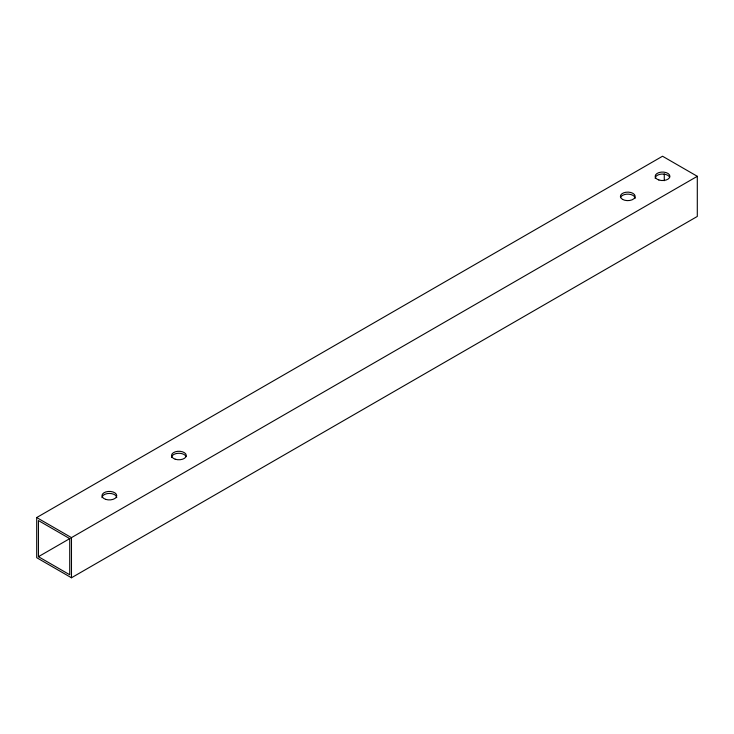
<?xml version="1.0" encoding="UTF-8"?>
<svg xmlns="http://www.w3.org/2000/svg" width="734" height="734" viewBox="0 0 734 734"><rect width="100%" height="100%" fill="white"/><g stroke="black" fill="none" stroke-linecap="round" stroke-linejoin="round"><path stroke-width="1.1" d="M36.7 517.553L662.536 156.232L697.3 176.307L697.3 216.447L71.464 577.768L36.7 557.693L36.7 517.553L71.464 537.627L697.3 176.307M38.434 556.693L69.73 574.759L69.73 538.628L38.434 520.562L38.434 556.693L70.18 538.371M664.27 173.921L664.27 180.692M71.464 537.627L71.464 577.768M101.989 497.68A7.377 4.257 0 0 1 109.366 493.422A7.377 4.257 0 0 1 116.743 497.68M171.527 457.53A7.377 4.257 0 0 1 177.94 453.309A7.377 4.257 0 0 1 186.023 456.429M655.159 178.307A7.377 4.257 0 0 1 661.573 174.086A7.377 4.257 0 0 1 669.656 177.206M620.625 197.308A7.377 4.257 0 0 1 628.671 194.161A7.377 4.257 0 0 1 635.139 198.354M105.678 499.359A7.377 4.257 0 0 0 116.743 495.67A7.377 4.257 0 0 0 105.678 491.982A7.377 4.257 0 0 0 105.678 499.359M175.215 459.209A7.377 4.257 0 0 0 186.28 455.52A7.377 4.257 0 0 0 175.215 451.832A7.377 4.257 0 0 0 175.215 459.209M658.848 179.986A7.377 4.257 0 0 0 669.903 176.307A7.377 4.257 0 0 0 658.848 172.618A7.377 4.257 0 0 0 658.848 179.986M622.588 199.409A7.377 4.257 0 0 0 634.901 197.446A7.377 4.257 0 0 0 625.799 192.271A7.377 4.257 0 0 0 622.588 199.409"/></g></svg>
